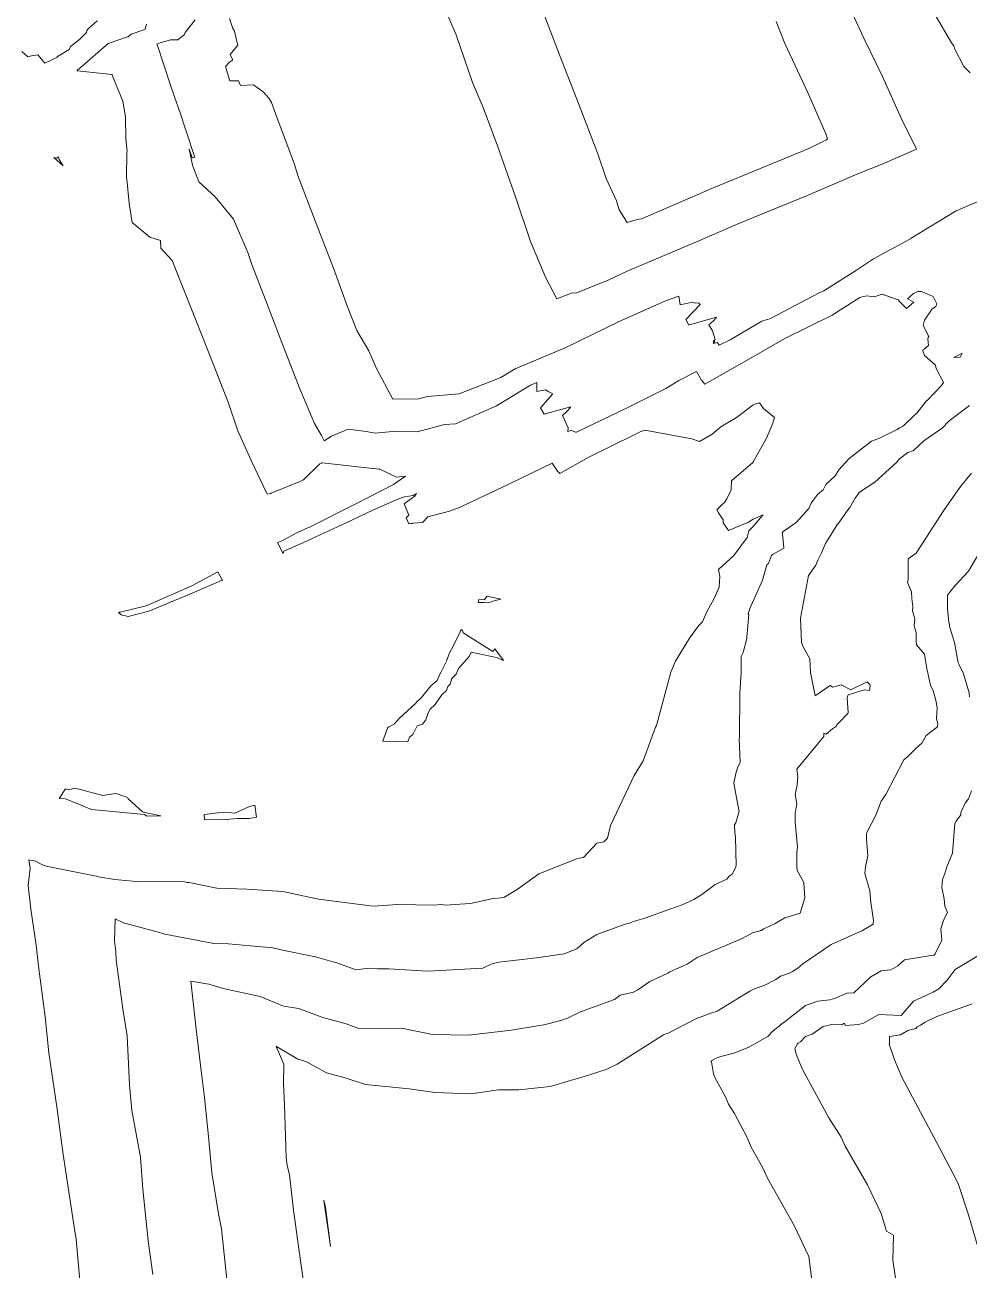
# Model space of a CAD drawing. Header units: metres. Extents: x 809241 to 811075, y 9156873 to 9158251.
# Drawn here: x 810369.7 to 810624.8, y 9157428.7 to 9157765.2 of the extents above; entities that cross this region are included whole.
import ezdxf

# ---------------------------------------------------------------- set-up
doc = ezdxf.new("R2010")
doc.units = ezdxf.units.M
doc.layers.add('C-TOPO-MAJR', color=9, linetype='Continuous')

msp = doc.modelspace()

# ---------------------------------------------------------------- linework, layer by layer
at = {"layer": 'C-TOPO-MAJR', "color": 9, "linetype": 'Continuous', "lineweight": 5}
for points, elevation in [([(810480.41, 9157775.93), (810486.14, 9157762.52), (810490.6, 9157749.66), (810493.44, 9157742.88), (810497.32, 9157732.5), (810502.27, 9157718.45), (810506.25, 9157706.67), (810510.29, 9157697.01), (810513.35, 9157691.13), (810517.52, 9157692.79), (810518.46, 9157692.66), (810527.2, 9157696.2), (810532.36, 9157698.66), (810551.75, 9157706.83), (810560.79, 9157710.81), (810566.66, 9157713.23), (810581.25, 9157719.18), (810594.84, 9157725.03), (810601.71, 9157727.72), (810602.72, 9157728.21), (810610.54, 9157731.6), (810606.43, 9157740.01), (810601.38, 9157751.26), (810596.36, 9157761.63), (810590.32, 9157774.72)], 2490), ([(810389.22, 9157766.24), (810386.76, 9157764.14), (810386.39, 9157763.69), (810386.28, 9157763.13), (810384.43, 9157761.2), (810382, 9157759.36), (810381.63, 9157758.55), (810378.64, 9157756.74), (810378.33, 9157756.71), (810378.42, 9157756.5), (810375.02, 9157754.82), (810373.13, 9157757.09), (810371.41, 9157756.85), (810370.41, 9157756.58), (810368.8, 9157757.96)], 2530), ([(810415.64, 9157766.52), (810412.99, 9157763.1), (810412.73, 9157762.59), (810410.93, 9157761.16), (810409.02, 9157761.1), (810406.18, 9157760.29), (810405.34, 9157759.96), (810405.36, 9157759.86), (810409.03, 9157748.92), (810410.79, 9157743.69), (810410.82, 9157743.63), (810410.85, 9157743.49), (810411.32, 9157742.09), (810411.29, 9157742.22), (810415.51, 9157729.66), (810415.54, 9157729.48), (810415.52, 9157729.45), (810414.94, 9157729.26), (810414.84, 9157729.27), (810414.07, 9157731.59), (810414.9, 9157727.31), (810416.61, 9157722.77), (810421.1, 9157718.76), (810426.04, 9157712.71), (810429.85, 9157703.68), (810430.94, 9157700.47), (810434.67, 9157690.9), (810439.38, 9157678.68), (810443.92, 9157666.88), (810447.89, 9157657.5), (810449.81, 9157654.2), (810450.5, 9157652.79), (810452.47, 9157654.08), (810456.99, 9157655.91), (810461.82, 9157655.35), (810464.33, 9157654.85), (810468.98, 9157655.29), (810475.63, 9157655.21), (810483.06, 9157657.18), (810485.95, 9157657.4), (810497.03, 9157662.25), (810506.23, 9157667.81), (810507.93, 9157668.53), (810507.97, 9157666.23), (810508.01, 9157666.14), (810510.3, 9157666.6), (810511.2, 9157666), (810512.12, 9157665.58), (810512.21, 9157665.43), (810508.92, 9157661.75), (810509.95, 9157660.03), (810517.09, 9157661.97), (810516.81, 9157661.67), (810517.06, 9157661.83), (810516.18, 9157660.84), (810514.86, 9157659.62), (810516.42, 9157656.32), (810516.34, 9157655.32), (810517.13, 9157655.59), (810517.36, 9157655.63), (810518.41, 9157655.16), (810518.53, 9157655.12), (810518.6, 9157655.14), (810518.67, 9157655.11), (810532.34, 9157661.67), (810542.86, 9157666.91), (810546.32, 9157669.11), (810551.12, 9157671.51), (810552.47, 9157669.23), (810553.36, 9157668.12), (810565.41, 9157674.95), (810574.99, 9157680.43), (810587.77, 9157686.78), (810595.22, 9157691.55), (810595.49, 9157691.58), (810597.14, 9157691.94), (810599.1, 9157691.73), (810601.23, 9157692.4), (810605.59, 9157690.89), (810605.94, 9157690.41), (810607.88, 9157688.58), (810609.86, 9157690.28), (810608.07, 9157691.13), (810609.69, 9157692.64), (810611.05, 9157693.2), (810611.17, 9157693.13), (810611.88, 9157693.13), (810615.05, 9157691.82), (810616.07, 9157689.82), (810615.73, 9157689.11), (810614.82, 9157688.44), (810612.75, 9157685.41), (810612.37, 9157683.95), (810613.86, 9157681), (810613.72, 9157680.68), (810613.59, 9157680.31), (810613.76, 9157678.56), (810612.63, 9157677.58), (810612.26, 9157677.35), (810612.17, 9157677.22), (810612.24, 9157677.18), (810612.29, 9157677.07), (810612.71, 9157675.81), (810615.61, 9157673.32), (810615.95, 9157672.13), (810617.82, 9157668.59), (810617.26, 9157667.73), (810613.49, 9157663.79), (810613.2, 9157663.55), (810610.64, 9157660.23), (810610.08, 9157659.83), (810607.16, 9157656.9), (810606.58, 9157656.54), (810605.95, 9157656.32), (810605.3, 9157655.89), (810600.56, 9157653.54), (810598.39, 9157652.72), (810592.37, 9157648.04), (810589.57, 9157644.97), (810588.53, 9157643.33), (810586.01, 9157640.96), (810585.29, 9157639.53), (810583.82, 9157638.3), (810582.09, 9157635.92), (810581.5, 9157634.51), (810578.04, 9157630.77), (810575.08, 9157628.67), (810574.58, 9157628.43), (810574.25, 9157628.03), (810574.34, 9157627.67), (810574.71, 9157623.77), (810571.61, 9157622.05), (810571.41, 9157621.85), (810570.55, 9157619.65), (810570.11, 9157619.27), (810568.91, 9157615.18), (810565.56, 9157607.49), (810565.36, 9157606.85), (810565.05, 9157606.14), (810565.26, 9157605.87), (810564.68, 9157599.73), (810564.71, 9157599.36), (810563.68, 9157595.58), (810563.16, 9157594.54), (810563.2, 9157590.11), (810562.85, 9157584.62), (810562.73, 9157572.68), (810562.67, 9157572.22), (810562.91, 9157565.94), (810562.19, 9157564.46), (810561.7, 9157562.88), (810561.19, 9157560.32), (810562.58, 9157552.96), (810562.64, 9157552.75), (810561.76, 9157549.55), (810561.38, 9157549), (810561.48, 9157546.96), (810561.68, 9157545.71), (810561.84, 9157538.05), (810561.67, 9157537.46), (810560.7, 9157535.73), (810559.97, 9157535.14), (810559.34, 9157534.36), (810556.12, 9157532.89), (810552.54, 9157530.19), (810550.4, 9157528.88), (810547.24, 9157527.38), (810544.13, 9157526.35), (810536.9, 9157523.7), (810534.34, 9157523.01), (810533.77, 9157522.81), (810533.03, 9157522.43), (810531.84, 9157522.23), (810524.16, 9157519.39), (810520.7, 9157517.22), (810518.77, 9157515.56), (810515.36, 9157514.2), (810507.9, 9157513.06), (810497.74, 9157511.95), (810495.61, 9157511.35), (810493.39, 9157510.32), (810478.53, 9157509.53), (810467.95, 9157510.17), (810464.92, 9157510.12), (810462.46, 9157510.35), (810459.19, 9157509.88), (810453.7, 9157511.83), (810452.56, 9157512.07), (810448.17, 9157513.41), (810439.22, 9157515.13), (810437.42, 9157515.65), (810436.58, 9157515.83), (810424.66, 9157516.88), (810420.71, 9157517.01), (810407.01, 9157519.57), (810406.02, 9157519.95), (810396.26, 9157522.56), (810394.03, 9157523.65), (810393.87, 9157517.72), (810394.19, 9157514.84), (810394.27, 9157512.44), (810396.22, 9157498.71), (810397.26, 9157491.99), (810397.94, 9157478.74), (810398.55, 9157471.85), (810400.89, 9157459.27), (810401.56, 9157450.56), (810402.97, 9157436.65), (810404.26, 9157427.54)], 2510), ([(810424.95, 9157766.9), (810425.83, 9157764.23), (810426.26, 9157763.45), (810426.97, 9157760.37), (810427.2, 9157759.71), (810427.07, 9157759.58), (810425.1, 9157757.18), (810425.71, 9157755.85), (810425.77, 9157755.65), (810424.93, 9157755.12), (810423.81, 9157753.92), (810424.98, 9157750.1), (810427.36, 9157750.07), (810427.91, 9157748.79), (810431.46, 9157748.98), (810434.07, 9157747.09), (810435.68, 9157745.27), (810436.26, 9157744.23), (810437.7, 9157740.22), (810442.4, 9157727.73), (810443.43, 9157724.45), (810448.31, 9157711.53), (810453.06, 9157699.49), (810456.85, 9157689.03), (810459.31, 9157682.57), (810462.62, 9157677.13), (810464.62, 9157672.37), (810469.07, 9157664.03), (810476.1, 9157664.17), (810478.46, 9157664.79), (810486.98, 9157665.45), (810498.21, 9157669.9), (810502.15, 9157672.29), (810515.63, 9157677.94), (810530, 9157684.97), (810542.7, 9157690.66), (810546.32, 9157691.89), (810546.67, 9157689.5), (810550.06, 9157690.26), (810550.76, 9157690.01), (810551.78, 9157690.1), (810551.76, 9157690.06), (810551.83, 9157689.94), (810552.09, 9157689.64), (810548.19, 9157685.55), (810549.02, 9157684.08), (810549.21, 9157684.15), (810556.51, 9157686.21), (810556.37, 9157685.96), (810555.67, 9157685.23), (810554.4, 9157684.16), (810555.4, 9157682.56), (810556.14, 9157680.21), (810555.59, 9157679.62), (810556.07, 9157679.74), (810555.58, 9157679.1), (810556.81, 9157679.32), (810557.25, 9157678.66), (810560.23, 9157680.06), (810568.78, 9157685.13), (810571.09, 9157685.85), (810584.25, 9157692.74), (810585.49, 9157693.32), (810594.36, 9157698.92), (810598.95, 9157701.96), (810608.74, 9157707.26), (810609.06, 9157707.49), (810609.13, 9157707.51), (810621.29, 9157714.95), (810628.69, 9157718.1)], 2500), ([(810509.9, 9157768.14), (810514.09, 9157757.1), (810519.4, 9157743.52), (810524.43, 9157730.35), (810526.67, 9157723.7), (810529.48, 9157717.64), (810530.21, 9157715.24), (810530.35, 9157714.9), (810532.4, 9157711.8), (810535.05, 9157712.62), (810536.26, 9157712.75), (810549.24, 9157718.33), (810555.42, 9157721.05), (810579.27, 9157730.89), (810581.67, 9157731.89), (810586.2, 9157734.14), (810586.52, 9157734.38), (810586.09, 9157735.75), (810581.11, 9157747.08), (810575, 9157760.18), (810572.62, 9157766.14)], 2480), ([(810625.04, 9157752.21), (810623.36, 9157753.97), (810620.9, 9157758.64), (810620.59, 9157759.48), (810619.97, 9157760.31), (810614.93, 9157768.94)], 2490), ([(810402.47, 9157765.35), (810402.12, 9157764.03), (810401.82, 9157763.85), (810398.34, 9157762.67), (810397.55, 9157761.94), (810397.39, 9157761.94), (810392.16, 9157760.12), (810383.81, 9157752.82), (810383.74, 9157752.78), (810393.19, 9157751.81), (810393.22, 9157751.71), (810393.24, 9157751.61), (810396.1, 9157744.61), (810396.84, 9157740.38), (810396.93, 9157734.41), (810397.24, 9157731.09), (810397.22, 9157730.84), (810397.09, 9157723.74), (810397.15, 9157723.52), (810397.85, 9157717), (810397.86, 9157716.88), (810398.62, 9157711.83), (810403.45, 9157707.84), (810406.32, 9157706.91), (810406.42, 9157704.82), (810409.45, 9157701.55), (810414.86, 9157687.91), (810419.51, 9157676.12), (810424.56, 9157663.27), (810427.21, 9157655.53), (810430.81, 9157647.51), (810435.08, 9157638.38), (810436.1, 9157638.59), (810436.21, 9157638.66), (810444.24, 9157641.93), (810444.74, 9157642.18), (810445.07, 9157642.4), (810449.36, 9157646.59), (810449.76, 9157646.76), (810449.86, 9157646.83), (810450, 9157646.88), (810465.24, 9157645.14), (810465.26, 9157645.13), (810465.59, 9157645.16), (810470.01, 9157643.01), (810472.52, 9157643.27), (810469.28, 9157641), (810459.22, 9157635.83), (810446.92, 9157629.66), (810443.29, 9157628.06), (810438.87, 9157625.64), (810437.92, 9157625.29), (810439.44, 9157622.34), (810439.65, 9157622.96), (810444.73, 9157625.26), (810456.48, 9157630.63), (810463.68, 9157634.04), (810470.42, 9157637.07), (810472.21, 9157637.69), (810474.58, 9157638), (810475.44, 9157638.54), (810475.14, 9157637.96), (810472.14, 9157635.81), (810473.34, 9157632.72), (810472.66, 9157631.98), (810473.41, 9157630.39), (810473.88, 9157630.5), (810474.42, 9157630.43), (810474.53, 9157630.54), (810477.07, 9157630.77), (810478.49, 9157632.24), (810484.36, 9157633.75), (810487.28, 9157634.91), (810500.39, 9157641.06), (810512.08, 9157646.75), (810513.58, 9157644.59), (810514.14, 9157643.99), (810521.82, 9157648.32), (810534.44, 9157654.5), (810536.08, 9157655.33), (810537.12, 9157655.65), (810549.8, 9157653.37), (810551.89, 9157652.58), (810555.37, 9157654.62), (810557.68, 9157656.6), (810561.91, 9157659.12), (810566.35, 9157662.43), (810567.16, 9157662.8), (810568.17, 9157663.04), (810569.22, 9157661.49), (810572.21, 9157659.13), (810571.77, 9157657.61), (810570.02, 9157653.55), (810566.3, 9157646.98), (810560.55, 9157641.98), (810560.45, 9157639.56), (810559.34, 9157637.11), (810558.71, 9157636.14), (810558.2, 9157635.73), (810556.61, 9157634.15), (810557.02, 9157633.33), (810558.32, 9157631.44), (810558.31, 9157630.63), (810559.75, 9157628.55), (810565.13, 9157630.84), (810566.38, 9157631.61), (810569.12, 9157632.82), (810568.9, 9157632.62), (810566.34, 9157629.53), (810565.25, 9157628.47), (810564.77, 9157626.71), (810561.15, 9157621.8), (810557.04, 9157618.01), (810557.43, 9157616.1), (810557.23, 9157613.28), (810555.9, 9157610.18), (810553.93, 9157606.59), (810552.73, 9157603.9), (810551.63, 9157602.8), (810549.17, 9157599.49), (810545.46, 9157593.28), (810544.21, 9157590.27), (810540.26, 9157575.85), (810540.01, 9157575.43), (810536.67, 9157566.35), (810534.3, 9157562.34), (810527.83, 9157548.86), (810527.06, 9157545.43), (810526.07, 9157544.4), (810524.14, 9157544.08), (810520.58, 9157540.19), (810518.99, 9157539.94), (810508.52, 9157535.79), (810502.67, 9157531.57), (810499.06, 9157529.37), (810495.7, 9157529.07), (810490.54, 9157527.87), (810489.85, 9157527.76), (810483.38, 9157527.31), (810482.08, 9157527.48), (810480.16, 9157527.37), (810470.43, 9157527.55), (810463.71, 9157527.04), (810448.99, 9157528.97), (810439.3, 9157530.99), (810429.62, 9157531.66), (810421.51, 9157531.9), (810414, 9157533.48), (810413.41, 9157533.46), (810412.83, 9157533.68), (810399.73, 9157533.72), (810393.95, 9157534.23), (810389.51, 9157534.95), (810389.13, 9157535.13), (810389.03, 9157535.15), (810389.03, 9157535.16), (810388.88, 9157535.21), (810375.39, 9157537.91), (810375.24, 9157537.92), (810374.4, 9157538.26), (810372.55, 9157539.19), (810370.76, 9157539.57), (810371.05, 9157537.37), (810370.53, 9157532.64), (810371.29, 9157526.26), (810372.69, 9157516.48), (810373.36, 9157510.86), (810375.1, 9157497.13), (810376.13, 9157487.46), (810378.3, 9157472.82), (810380, 9157459.94), (810380.65, 9157455.82), (810383.27, 9157438.58), (810383.49, 9157437.18), (810383.58, 9157435.96), (810384.97, 9157420.87)], 2520), ([(810624.9, 9157662.36), (810619.38, 9157658.16), (810617.45, 9157656.22), (810612.54, 9157652.81), (810609.69, 9157650.22), (810608.21, 9157649.66), (810605.96, 9157647.91), (810605.14, 9157646.91), (810599.26, 9157641.65), (810595.11, 9157638.92), (810593.98, 9157637.32), (810592.52, 9157634.74), (810592.42, 9157634.66), (810592.25, 9157634.48), (810589.52, 9157630.64), (810589.17, 9157630.31), (810586.42, 9157625.73), (810585.94, 9157625.04), (810584.88, 9157622.49), (810583.91, 9157620.58), (810583.38, 9157619.17), (810581.39, 9157616.44), (810579.16, 9157604.86), (810579.46, 9157598.26), (810579.96, 9157597.14), (810581.76, 9157593.87), (810581.92, 9157590.17), (810583.13, 9157583.92), (810587.19, 9157586.65), (810587.92, 9157586.25), (810590.22, 9157586.82), (810592.76, 9157585.5), (810597.21, 9157587.65), (810597.92, 9157586.98), (810598.03, 9157586.62), (810597.87, 9157585.37), (810596.51, 9157585.48), (810592.06, 9157584.12), (810591.82, 9157583.31), (810592.11, 9157579.41), (810592, 9157579.14), (810589.34, 9157576.42), (810589.04, 9157576.02), (810588.93, 9157575.73), (810587.83, 9157575.02), (810586.14, 9157573.53), (810585.54, 9157573.77), (810585.5, 9157572.9), (810578.18, 9157564.12), (810578.46, 9157562.11), (810578.26, 9157559.76), (810577.72, 9157557.26), (810578.18, 9157554.84), (810577.79, 9157552.06), (810577.73, 9157549.71), (810578.38, 9157543.13), (810578.24, 9157541.59), (810578.22, 9157537.78), (810578.34, 9157536.72), (810580.08, 9157533.42), (810580.13, 9157533.34), (810580.36, 9157529.29), (810579.09, 9157525.15), (810574.94, 9157523.87), (810572.38, 9157522.35), (810569.28, 9157520.95), (810568.58, 9157520.52), (810566.28, 9157519.84), (810563.45, 9157518.3), (810551.27, 9157513.2), (810548.62, 9157511.43), (810543.87, 9157509.31), (810543.34, 9157508.94), (810538.54, 9157506.74), (810535.26, 9157504.43), (810534.11, 9157503.82), (810530.48, 9157502.99), (810528.94, 9157501.85), (810519.81, 9157498.49), (810516.26, 9157496.8), (810514.48, 9157496.17), (810509.86, 9157495.01), (810501.15, 9157493.55), (810489.49, 9157492.2), (810479.75, 9157492.38), (810471.44, 9157494.07), (810459.88, 9157494.04), (810456.47, 9157495.31), (810450.16, 9157496.96), (810443.65, 9157499.41), (810439.48, 9157500.03), (810433.23, 9157502.67), (810423.22, 9157504.84), (810419.35, 9157505.98), (810414.52, 9157506.8), (810415.89, 9157493.85), (810417.42, 9157481.15), (810418.2, 9157475.32), (810419.23, 9157464.86), (810420.19, 9157455.03), (810421.95, 9157443.92), (810422.77, 9157439.92), (810424.27, 9157425.36)], 2500), ([(810445.96, 9157418.7), (810444.24, 9157430.57), (810442.19, 9157444.91), (810441.1, 9157454.46), (810440.49, 9157457.08), (810440.23, 9157459.08), (810439.77, 9157473.43), (810439.52, 9157479.03), (810439.62, 9157484.16), (810439.59, 9157484.37), (810437.58, 9157489.11), (810437.59, 9157489.16), (810443.4, 9157485.74), (810444.73, 9157485.39), (810445.91, 9157484.95), (810451.12, 9157482), (810456.19, 9157480.71), (810461.72, 9157478.86), (810473.47, 9157477.67), (810480.38, 9157476.74), (810490.17, 9157476.36), (810497.64, 9157477.42), (810497.71, 9157477.42), (810503.14, 9157477.46), (810511.57, 9157478.35), (810522.55, 9157481.55), (810522.77, 9157481.64), (810526.74, 9157482.96), (810529.7, 9157484.36), (810542.2, 9157492.27), (810543.47, 9157492.77), (810550.96, 9157496.58), (810555.01, 9157498.16), (810556.68, 9157498.66), (810565.56, 9157504.13), (810566.77, 9157504.71), (810569.54, 9157505.71), (810572.5, 9157507.28), (810573.82, 9157508.15), (810576.2, 9157508.99), (810577.05, 9157509.4), (810578.45, 9157510.35), (810579.81, 9157511.52), (810587.48, 9157516.7), (810595.95, 9157520.47), (810598.86, 9157522.16), (810598.97, 9157523.16), (810598.2, 9157528.01), (810597.94, 9157531.16), (810596.62, 9157535.88), (810596.81, 9157537.7), (810597.39, 9157540.64), (810597.02, 9157545.25), (810597.03, 9157546.78), (810599.52, 9157551.66), (810601.04, 9157555.47), (810602.28, 9157557.22), (810607.08, 9157566.58), (810608.14, 9157567.44), (810610.46, 9157569.76), (810612, 9157571.06), (810613.14, 9157573.18), (810616.18, 9157575.51), (810616.28, 9157576.2), (810615.91, 9157577.73), (810616.14, 9157580.66), (810615.78, 9157582.76), (810615.02, 9157585.23), (810614.34, 9157586.73), (810613.8, 9157589.09), (810613.74, 9157589.7), (810613.37, 9157591.15), (810612.72, 9157595.16), (810610.5, 9157597.68), (810610.43, 9157598.66), (810610.48, 9157601.02), (810609.93, 9157602.81), (810610.06, 9157604.66), (810609.48, 9157606.89), (810609.59, 9157608.04), (810609.25, 9157610.19), (810609.22, 9157612), (810608.14, 9157614.48), (810608.28, 9157615.3), (810608.28, 9157620.88), (810610.46, 9157622.45), (810617.86, 9157633.91), (810622.43, 9157640.45), (810625.43, 9157644.1)], 2490), ([(810628.68, 9157624.48), (810624.63, 9157617.6), (810620.87, 9157613.63), (810618.96, 9157611.05), (810618.92, 9157610.76), (810618.95, 9157607.53), (810618.95, 9157607.48), (810619.28, 9157603.75), (810619.42, 9157603.25), (810619.47, 9157602.67), (810620.81, 9157598.34), (810621.84, 9157592.79), (810621.92, 9157592.63), (810621.96, 9157592.44), (810623.23, 9157589.81), (810624.74, 9157584.66), (810624.85, 9157583.65)], 2480), ([(810625.38, 9157558.23), (810624.58, 9157556.04), (810623.67, 9157554.87), (810622.5, 9157552.35), (810622.5, 9157551.73), (810621.28, 9157550.01), (810620.91, 9157549.36), (810620.24, 9157541.39), (810618.74, 9157537.66), (810618.24, 9157535.93), (810617.59, 9157534.29), (810617.36, 9157532.06), (810618, 9157529.01), (810618.24, 9157527.06), (810618.88, 9157525.34), (810617.83, 9157523.25), (810617.12, 9157520.82), (810617.24, 9157520.03), (810617.41, 9157517.85), (810615.53, 9157513.97), (810615.42, 9157513.91), (810615.4, 9157513.89), (810615.38, 9157513.87), (810615.34, 9157513.84), (810615.07, 9157513.85), (810607.29, 9157512.6), (810605.49, 9157510.9), (810603.61, 9157509.86), (810601, 9157509.55), (810598.23, 9157507.95), (810593.64, 9157503.6), (810591.74, 9157503.56), (810588.38, 9157502.13), (810587.14, 9157501.75), (810583.87, 9157501.39), (810580.54, 9157500.19), (810574.71, 9157495.66), (810574.64, 9157495.62), (810571.22, 9157492.8), (810571.17, 9157492.65), (810570.37, 9157491.82), (810565.1, 9157488.85), (810561.15, 9157487.35), (810557.68, 9157486.47), (810556.41, 9157485.97), (810554.96, 9157485.19), (810555.13, 9157485), (810555.72, 9157481.73), (810556.08, 9157480.77), (810558.97, 9157475.56), (810559.79, 9157473.53), (810561.37, 9157471), (810564.78, 9157464.52), (810565.88, 9157461.98), (810569.03, 9157456.34), (810570.3, 9157453.57), (810577.52, 9157440.78), (810581.48, 9157432.4), (810582.26, 9157425.97)], 2480), ([(810629.85, 9157515.28), (810620.97, 9157509.97), (810618.82, 9157507.1), (810616.55, 9157504.76), (810615.09, 9157503.86), (810609.74, 9157501.4), (810606.4, 9157497.48), (810600.37, 9157497.77), (810596.22, 9157495.47), (810594.87, 9157495.09), (810591.34, 9157494.8), (810591, 9157495.44), (810590.34, 9157495), (810587.58, 9157495.05), (810585.29, 9157494.56), (810582.39, 9157492.47), (810580.59, 9157491.82), (810579.22, 9157490.39), (810578.57, 9157490.01), (810578.42, 9157489.82), (810577.69, 9157488.61), (810578.02, 9157487.05), (810579.69, 9157483.14), (810585.82, 9157471.86), (810586.86, 9157469.89), (810590.19, 9157464.6), (810591.28, 9157462.23), (810597.32, 9157451.76), (810600.97, 9157444.01), (810602.41, 9157439.23), (810604.32, 9157438.16), (810604.15, 9157431.45), (810604.91, 9157426.63)], 2470), ([(810625.56, 9157500.69), (810616.02, 9157497.28), (810612.91, 9157495.68), (810611.61, 9157494.87), (810610.72, 9157494.46), (810610.33, 9157494), (810608.16, 9157493.47), (810606.2, 9157492.26), (810603.21, 9157491.87), (810603.28, 9157489.87), (810603.16, 9157489.75), (810604.59, 9157485.58), (810606.61, 9157480.84), (810611.6, 9157471.41), (810616.76, 9157461.75), (810621.39, 9157453.02), (810621.91, 9157451.83), (810624.59, 9157443.62), (810628.19, 9157431.29)], 2460)]:
    msp.add_lwpolyline(points, dxfattribs=dict(at, elevation=elevation))
for points, elevation in [([(810378.29, 9157729.18), (810377.43, 9157729.37), (810379.95, 9157727.08), (810378.9, 9157728.81), (810378.75, 9157729.52), (810378.29, 9157729.18)], 2520), ([(810622.34, 9157675.37), (810622.86, 9157676.46), (810621.93, 9157675.92), (810620.5, 9157675.29), (810622.34, 9157675.37)], 2510), ([(810395.03, 9157606.43), (810394.96, 9157606.38), (810395.65, 9157605.8), (810397.56, 9157605.32), (810403.13, 9157606.8), (810413.81, 9157611.19), (810422.74, 9157615.08), (810423.02, 9157615.02), (810421.82, 9157617.4), (810414.79, 9157613.62), (810402.38, 9157608.22), (810395.39, 9157606.51), (810395.02, 9157606.46), (810395.02, 9157606.45), (810395.03, 9157606.43)], 2520), ([(810493.77, 9157609.85), (810492.26, 9157609.9), (810492.08, 9157609.11), (810493.75, 9157609.07), (810495.5, 9157609.16), (810496.1, 9157609.47), (810498.24, 9157610.03), (810494.57, 9157610.78), (810493.77, 9157609.85)], 2530), ([(810467.65, 9157575.12), (810466.39, 9157571.74), (810466.49, 9157571.67), (810473.08, 9157571.46), (810473.59, 9157572.68), (810474.47, 9157573.47), (810475.68, 9157575.8), (810477.12, 9157576.2), (810477.96, 9157577.4), (810478.62, 9157579.28), (810479.18, 9157580.32), (810480.51, 9157581.56), (810482.23, 9157584.07), (810483.55, 9157585.34), (810483.89, 9157586.4), (810484.51, 9157587.06), (810484.99, 9157588.6), (810486.16, 9157589.78), (810486.78, 9157591.26), (810489.67, 9157594.51), (810490.27, 9157595.72), (810497.06, 9157594.28), (810498.99, 9157593.41), (810496.59, 9157596.59), (810496.04, 9157595.83), (810488.08, 9157600.91), (810487.91, 9157601.58), (810487.43, 9157601.78), (810487.24, 9157601.15), (810485.47, 9157597.5), (810484.4, 9157595.47), (810483.76, 9157593.69), (810483.59, 9157593.63), (810483.64, 9157593.47), (810481.92, 9157590.01), (810481.86, 9157589.93), (810481.02, 9157588.04), (810479.34, 9157586.6), (810476.84, 9157583.48), (810475.39, 9157582.09), (810475.32, 9157581.95), (810470.75, 9157577.78), (810469.55, 9157576.35), (810467.93, 9157575.42), (810467.65, 9157575.12)], 2530), ([(810381.52, 9157558.51), (810380.6, 9157558.76), (810378.9, 9157556.14), (810380.66, 9157556.1), (810387.67, 9157553.2), (810401.94, 9157551.81), (810402.63, 9157551.35), (810406.37, 9157551.47), (810401.61, 9157552.47), (810401.41, 9157552.56), (810397.53, 9157556.02), (810397.42, 9157556.34), (810396.94, 9157556.62), (810394.19, 9157557.51), (810390.61, 9157556.95), (810390.43, 9157557.09), (810388.66, 9157557.51), (810388.48, 9157557.58), (810388.29, 9157557.6), (810383.96, 9157558.76), (810383.88, 9157558.8), (810383.03, 9157558.92), (810381.52, 9157558.51)], 2530), ([(810420.42, 9157552.07), (810418.09, 9157551.83), (810418.19, 9157550.41), (810421.31, 9157550.59), (810424.05, 9157550.5), (810426.97, 9157550.75), (810430.27, 9157550.74), (810432.23, 9157551.1), (810431.74, 9157554.36), (810430.38, 9157554.01), (810426.35, 9157552.17), (810423.77, 9157552.46), (810422.32, 9157552.41), (810420.42, 9157552.07)], 2530), ([(810450.42, 9157447.65), (810452.24, 9157435.13), (810450.9, 9157445.72), (810450.42, 9157447.65)], 2490)]:
    msp.add_lwpolyline(points, close=True, dxfattribs=dict(at, elevation=elevation))

doc.saveas('drawing.dxf')
